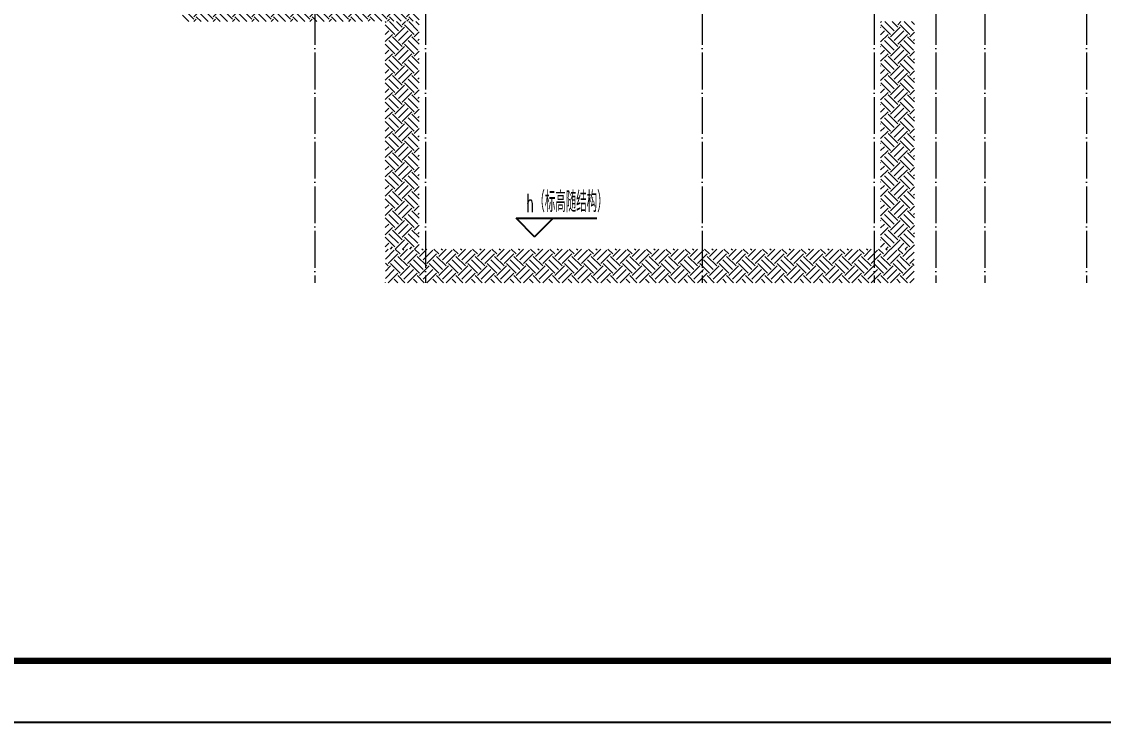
# Model space of a CAD drawing. Extents: x -518115 to 1124316, y -209821 to 1628073.
# Drawn here: x 840035 to 857626, y -129627 to -118226 of the extents above; entities that cross this region are included whole.
import ezdxf

# ---------------------------------------------------------------- set-up
doc = ezdxf.new("R2010")
doc.units = 0
doc.header["$LTSCALE"] = 1000
doc.header["$MEASUREMENT"] = 0
doc.linetypes.add('DOTE', pattern=[2.42, 2, -0.2, 0.02, -0.2])
doc.layers.add('DIM_ELEV', color=3, linetype='Continuous')
doc.layers.add('图框', color=140, linetype='Continuous')
doc.layers.add('DOTE', color=19, linetype='DOTE', lineweight=9)
doc.layers.add('填充', color=251, linetype='Continuous', lineweight=5)
doc.layers.add('yichutu', color=7, linetype='Continuous', true_color=0xffffff, plot=False)
doc.styles.add('_TCH_DIM', font='SIMPLEX.shx', dxfattribs={"width": 0.7, "bigfont": 'GBCBIG.shx'})

# ---------------------------------------------------------------- blocks, each defined once
blk = doc.blocks.new('yct-841-594-84100-59399.9999999999-100-1000.0')
at = {"layer": 'yichutu', "color": 7, "true_color": 0xffffff}
blk.add_lwpolyline([(0, 0), (0, 59400), (84100, 59400), (84100, 0)], close=True, dxfattribs=at)
blk = doc.blocks.new('TK')
at = {"layer": '图框'}
blk.add_lwpolyline([(465375, 548714), (549475, 548714), (549475, 489314), (465375, 489314)], close=True, dxfattribs=at)
blk.add_lwpolyline([(465375, 548714), (549475, 548714), (549475, 489314), (465375, 489314)], close=True, dxfattribs=at)
at = {"layer": '图框', "const_width": 100}
blk.add_lwpolyline([(548475, 490314), (548475, 547714), (467875, 547714), (467875, 490314)], close=True, dxfattribs=at)

msp = doc.modelspace()

# ---------------------------------------------------------------- hatches: boundary and pattern name
at = {"layer": '填充'}
h = msp.add_hatch(dxfattribs=at)
h.set_pattern_fill('EARTH', color=250, scale=70, angle=45, style=0)
h.set_pattern_definition([(45, (45747, -503491.1), (0, 314.308964), [222.25, -222.25]), (45, (45688.07, -503432.18), (0, 314.308964), [222.25, -222.25]), (45, (45629.14, -503373.24), (0, 314.308964), [222.25, -222.25]), (135, (45629.14, -503333.95), (-314.308964, 0), [222.25, -222.25]), (135, (45688.07, -503275.02), (-314.308964, 0), [222.25, -222.25]), (135, (45747, -503216.09), (-314.308964, 0), [222.25, -222.25])])
edge = h.paths.add_edge_path()
edge.add_line((842650.9, -117026.9), (842650.9, -118220.1))
edge.add_line((842669, -118226.8), (846500.9, -118220.1))
edge.add_line((846500.9, -118220.1), (846500.9, -117026.8))
edge.add_line((846500.9, -117026.8), (842672.8, -117026.9))
h = msp.add_hatch(dxfattribs=at)
h.set_pattern_fill('EARTH', color=250, scale=70, angle=-45, style=0)
h.set_pattern_definition([(315, (1068794.1, 727841.91), (314.308964, -6e-14), [222.25, -222.25]), (315, (1068853.02, 727900.85), (314.308964, -6e-14), [222.25, -222.25]), (315, (1068911.96, 727959.78), (314.308964, -6e-14), [222.25, -222.25]), (45, (1068951.24, 727959.78), (6e-14, 314.308964), [222.25, -222.25]), (45, (1069010.18, 727900.85), (6e-14, 314.308964), [222.25, -222.25]), (45, (1069069.1, 727841.91), (6e-14, 314.308964), [222.25, -222.25])])
h.paths.add_polyline_path([(845949.6, -121926.4), (846499.8, -121926.4), (846499.8, -118226.4), (845949.6, -118226.4)])
h = msp.add_hatch(dxfattribs=at)
h.set_pattern_fill('EARTH', color=250, scale=70, angle=-45, style=0)
h.set_pattern_definition([(315, (1068993.82, 727841.91), (314.308964, -6e-14), [222.25, -222.25]), (315, (1069052.75, 727900.85), (314.308964, -6e-14), [222.25, -222.25]), (315, (1069111.68, 727959.78), (314.308964, -6e-14), [222.25, -222.25]), (45, (1069150.97, 727959.78), (6e-14, 314.308964), [222.25, -222.25]), (45, (1069209.9, 727900.85), (6e-14, 314.308964), [222.25, -222.25]), (45, (1069268.84, 727841.91), (6e-14, 314.308964), [222.25, -222.25])])
h.paths.add_polyline_path([(854552.1, -121926.4), (854001.8, -121926.4), (854001.8, -118226.4), (854552.1, -118226.4)])
h = msp.add_hatch(dxfattribs=at)
h.set_pattern_fill('EARTH', color=250, scale=70, angle=45, style=0)
h.set_pattern_definition([(45, (-3268.5, 100367.78), (0, 314.308964), [222.25, -222.25]), (45, (-3327.43, 100426.72), (0, 314.308964), [222.25, -222.25]), (45, (-3386.36, 100485.65), (0, 314.308964), [222.25, -222.25]), (135, (-3386.36, 100524.94), (-314.308964, 0), [222.25, -222.25]), (135, (-3327.43, 100583.87), (-314.308964, 0), [222.25, -222.25]), (135, (-3268.5, 100642.8), (-314.308964, 0), [222.25, -222.25])])
h.paths.add_polyline_path([(854551.3, -122476.7), (854551.3, -121926.5), (845950.6, -121926.5), (845950.6, -122476.7)])

# ---------------------------------------------------------------- linework, layer by layer
at = {"layer": 'DIM_ELEV', "color": 3}
for p, q in [((848077.6, -121426.4), (849389.6, -121426.4)), ((848377.6, -121726.4), (848077.6, -121426.4)), ((848377.6, -121726.4), (848677.6, -121426.4))]:
    msp.add_line(p, q, dxfattribs=at)
at = {"layer": 'DOTE', "linetype": 'DOTE', "ltscale": 0.3}
for p, q in [((844801, -80976.4), (844801, -122476.4)), ((846601, -80976.4), (846601, -122476.4)), ((851101, -80976.4), (851101, -122476.4)), ((853901, -80976.4), (853901, -122476.4)), ((854901, -80976.4), (854901, -122476.4)), ((855700.9, -80976.4), (855700.9, -122476.4)), ((857350.9, -80976.4), (857350.9, -122476.4))]:
    msp.add_line(p, q, dxfattribs=at)

# ---------------------------------------------------------------- block references
msp.add_blockref('TK', (348239.1, -618940.3))
at = {"layer": 'yichutu'}
msp.add_blockref('yct-841-594-84100-59399.9999999999-100-1000.0', (813614.1, -129626.6), dxfattribs=at)

# ---------------------------------------------------------------- texts
at = {"layer": 'DIM_ELEV', "color": 7, "style": '_TCH_DIM'}
for s, height, width, p in [('（标高随结构）', 337.59, 0.7, (848373.3, -121326.3)), ('h', 297.5, 0.494118, (848240.3, -121326.3))]:
    msp.add_text(s, height=height, dxfattribs=dict(at, width=width)).set_placement(p)

doc.saveas('drawing.dxf')
